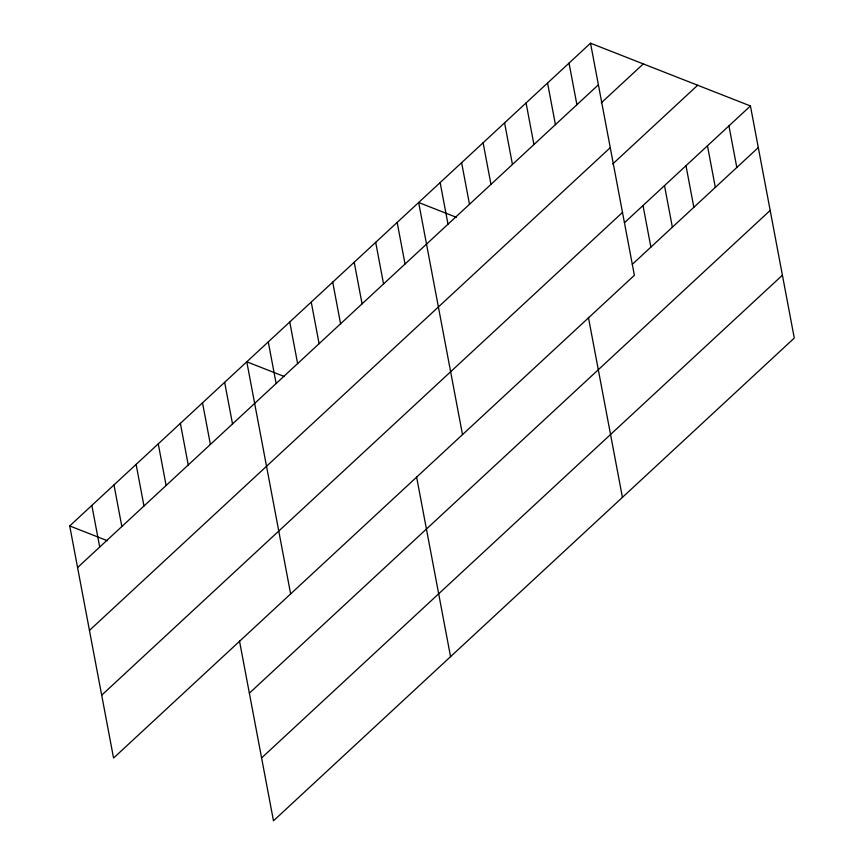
<?xml version="1.0" encoding="UTF-8"?>
<svg xmlns="http://www.w3.org/2000/svg" width="864" height="864" viewBox="0 0 864 864"><rect width="100%" height="100%" fill="white"/><g stroke="black" fill="none" stroke-linecap="round" stroke-linejoin="round"><path stroke-width="1.3" d="M590.522 43.2L634.381 275.303L113.562 758.041L69.714 525.938L590.522 43.2L750.438 105.959L794.286 338.062L273.478 820.8L239.458 640.786M77.576 567.551L598.385 84.812M601.301 102.827L643.291 63.914M89.446 630.407L610.265 147.668M612.706 163.998L697.658 85.244M101.693 695.185L622.501 212.436M624.467 222.718L750.438 105.959M632.318 264.33L758.3 147.56M249.361 693.166L770.17 210.427M261.598 757.933L782.417 275.195M456.343 217.296L418.651 202.5L462.51 434.614M284.483 376.596L246.791 361.811L290.639 593.914M69.714 525.938L107.406 540.734M728.946 125.874L736.808 167.476M707.465 145.778L715.327 187.391M685.984 165.694L693.846 207.306M664.502 185.609L672.365 227.221M643.01 205.524L650.873 247.126M569.041 63.115L576.904 104.717M547.56 83.03L555.422 124.632M588.406 317.347L622.426 497.362M526.068 102.935L533.93 144.547M504.587 122.85L512.449 164.462M483.106 142.765L490.968 184.378M461.624 162.68L469.487 204.282M440.143 182.596L448.006 224.197M397.17 222.415L405.032 264.028M375.689 242.33L383.551 283.943M416.534 476.647L450.554 656.672M354.208 262.246L362.07 303.847M332.716 282.161L340.578 323.762M311.234 302.065L319.097 343.678M289.753 321.98L297.616 363.593M268.272 341.896L276.134 383.508M224.651 382.32L232.513 423.932M202.522 402.84L210.384 444.452M180.382 423.36L188.244 464.962M158.252 443.869L166.115 485.482M136.112 464.389L143.975 506.002M113.983 484.909L121.846 526.511M91.843 505.418L99.706 547.031"/></g></svg>
